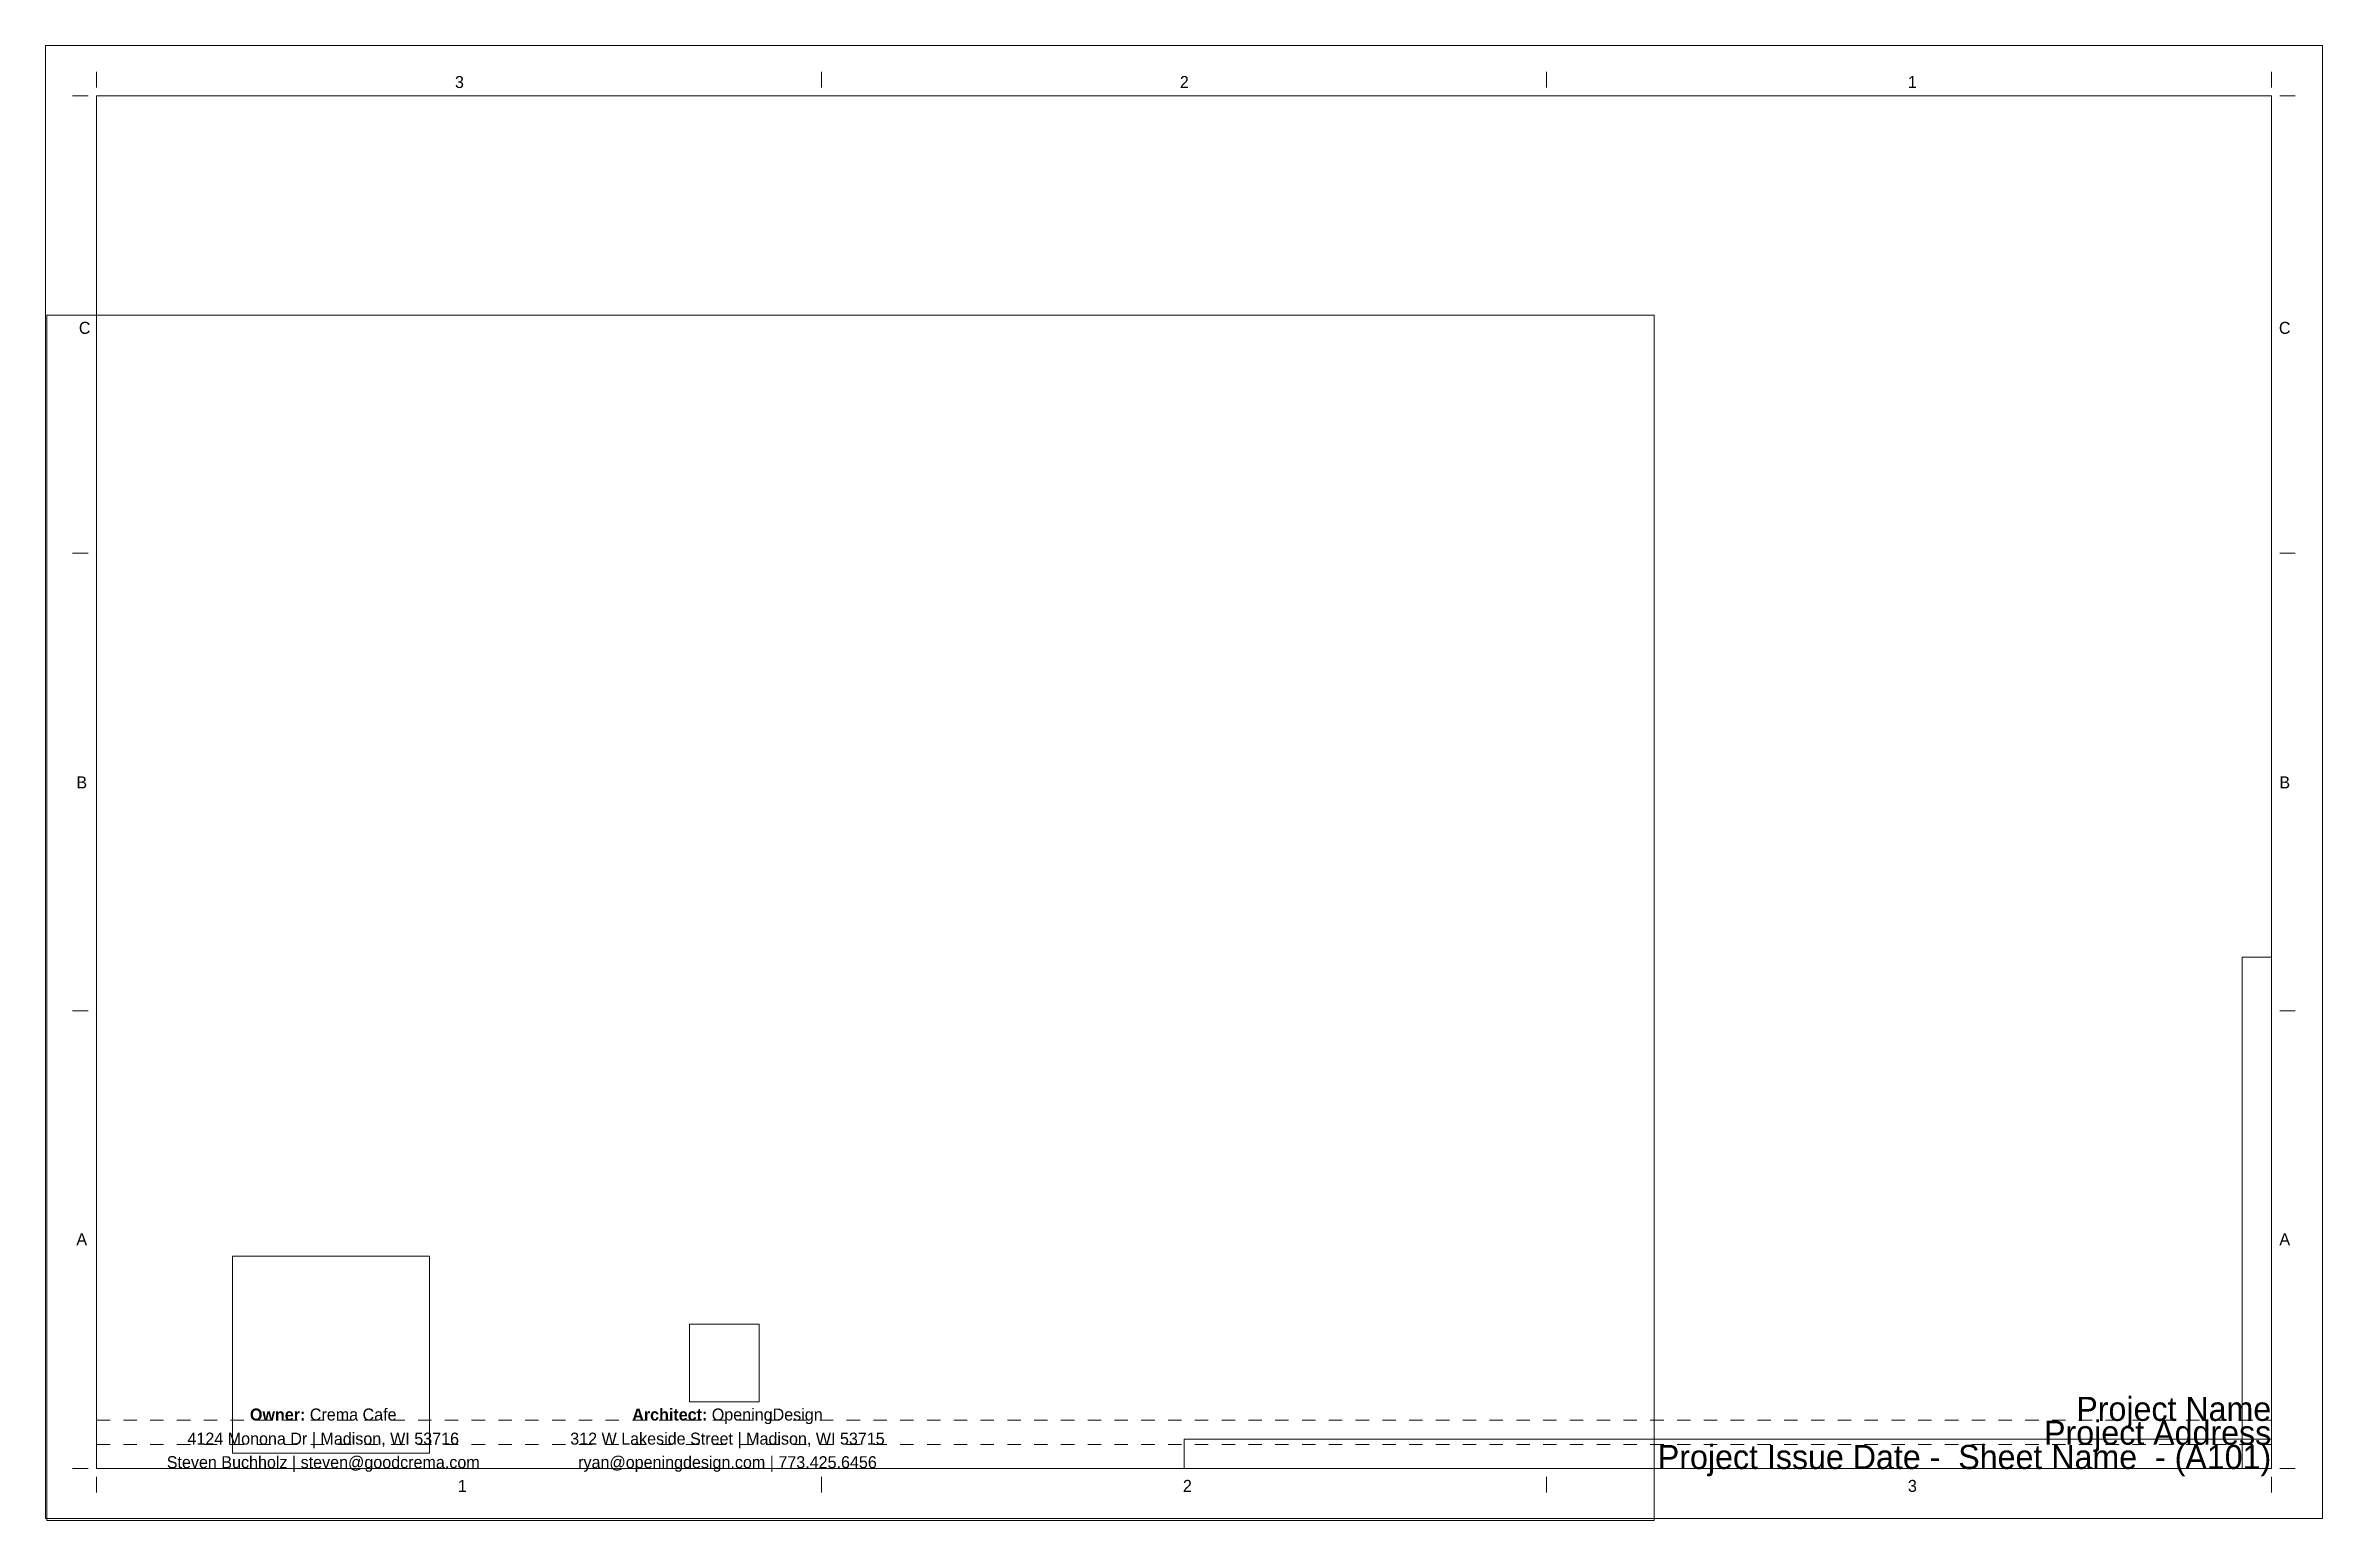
# Paper-space layout 'Layout1' of a CAD drawing. Header units: inches. Extents: x 0 to 17, y 0 to 11.
import ezdxf

# ---------------------------------------------------------------- set-up
doc = ezdxf.new("R2010")
doc.units = ezdxf.units.IN
doc.header["$MEASUREMENT"] = 0
doc.linetypes.add('Dash', pattern=[0.25, 0.125, -0.125])
doc.linetypes.add('Dot 1_32_', pattern=[0.03125, 0, -0.03125])
doc.layers.add('G-ANNO-NPLT', color=191, linetype='Continuous', plot=False)
for name, color, linetype, lineweight in [('G-ANNO-REFR', 1, 'Dash', 9), ('G-ANNO-TEXT', 231, 'Continuous', 9), ('G-ANNO-TTLB', 6, 'Dot 1_32_', 13), ('G-ANNO-TTLB-MEDM', 33, 'Continuous', 20), ('G-ANNO-TTLB-THIN', 151, 'Continuous', 9)]:
    doc.layers.add(name, color=color, linetype=linetype, lineweight=lineweight)
doc.styles.add('Century Gothic', font='GOTHIC.TTF', dxfattribs={"height": 0.179639})
doc.styles.add('Century Gothic_1', font='GOTHIC.TTF', dxfattribs={"height": 0.089819})
picture_1 = doc.add_image_def('image1.jpg', size_in_pixel=(3536, 95))
picture_2 = doc.add_image_def('image2.jpg', size_in_pixel=(95, 1663))
picture_3 = doc.add_image_def('image3.jpg', size_in_pixel=(547, 610))
picture_4 = doc.add_image_def('image4.png', size_in_pixel=(648, 648))

psp = doc.layouts.get("Layout1")

# ---------------------------------------------------------------- linework, layer by layer
at = {"layer": 'G-ANNO-TTLB'}
for p, q in [((0.371, 0.748), (16.609, 0.748)), ((0.371, 0.568), (16.609, 0.568))]:
    psp.add_line(p, q, dxfattribs=at)
at = {"layer": 'G-ANNO-TTLB-MEDM'}
for p, q in [((0.371, 10.701), (0.371, 10.817)), ((5.783, 10.701), (5.783, 10.817)), ((11.196, 10.701), (11.196, 10.817)), ((16.609, 10.701), (16.609, 10.817)), ((0.308, 10.639), (0.192, 10.639)), ((16.609, 10.639), (0.371, 10.639)), ((0.371, 10.639), (0.371, 0.389)), ((16.609, 10.639), (16.609, 0.389)), ((16.609, 10.639), (16.609, 0.389)), ((16.671, 10.639), (16.787, 10.639)), ((0.308, 7.222), (0.192, 7.222)), ((16.671, 7.222), (16.787, 7.222)), ((0.308, 3.805), (0.192, 3.805)), ((16.671, 3.805), (16.787, 3.805)), ((0.308, 0.389), (0.192, 0.389)), ((0.371, 0.389), (16.609, 0.389)), ((16.671, 0.389), (16.787, 0.389)), ((0.371, 0.326), (0.371, 0.21)), ((5.783, 0.326), (5.783, 0.21)), ((11.196, 0.326), (11.196, 0.21)), ((16.609, 0.326), (16.609, 0.21))]:
    psp.add_line(p, q, dxfattribs=at)
at = {"layer": 'G-ANNO-TTLB-THIN'}
for p, q in [((-0.01, 0.014), (-0.01, 11.014)), ((-0.01, 11.014), (16.99, 11.014)), ((16.99, 0.014), (16.99, 11.014)), ((-0.01, 0.014), (16.99, 0.014))]:
    psp.add_line(p, q, dxfattribs=at)

# ---------------------------------------------------------------- texts
at = {"layer": 'G-ANNO-NPLT', "lineweight": 9, "char_height": 0.17964, "attachment_point": 3, "line_spacing_factor": 0.984117, "style": 'Century Gothic'}
for s, insert, width in [('Project Name', (16.607, 0.923), 1.96425), ('Project Address', (16.607, 0.745), 2.21175), ('Project Issue Date -  Sheet Name  - (A101)', (16.607, 0.564), 5.91525)]:
    psp.add_mtext(s, dxfattribs=dict(at, insert=insert, width=width))
at = {"layer": 'G-ANNO-TEXT', "color": 251, "attachment_point": 2, "line_spacing_factor": 0.984117, "style": 'Century Gothic_1'}
for s, insert, char_height, width in [('3', (3.08, 10.786), 0.0898, 0.08212), ('2', (8.492, 10.786), 0.0898, 0.08212), ('1', (13.928, 10.786), 0.0898, 0.08212), ('C', (0.282, 8.95), 0.0898, 0.12037), ('C', (16.708, 8.95), 0.0898, 0.12037), ('B', (0.26, 5.556), 0.0898, 0.08437), ('B', (16.708, 5.556), 0.0898, 0.08437), ('A', (0.26, 2.145), 0.0898, 0.11025), ('A', (16.708, 2.145), 0.0898, 0.11025), ('\\fCentury Gothic|b1|i0|c0|p34|;Owner: \\fCentury Gothic|b0|i0|c0|p34|;Crema Cafe', (2.063, 0.836), 0.08982, 1.46362), ('\\fCentury Gothic|b1|i0|c0|p34|;Architect: \\fCentury Gothic|b0|i0|c0|p34|;OpeningDesign', (5.081, 0.836), 0.08982, 1.85737), ('4124 Monona Dr | Madison, WI 53716', (2.063, 0.656), 0.08982, 2.67075), ('312 W Lakeside Street | Madison, WI 53715', (5.081, 0.656), 0.08982, 3.03412), ('Steven Buchholz | steven@goodcrema.com', (2.063, 0.48), 0.08982, 3.186), ('ryan@openingdesign.com | 773.425.6456', (5.081, 0.48), 0.08982, 2.96775), ('1', (3.102, 0.303), 0.0898, 0.08212), ('2', (8.515, 0.303), 0.0898, 0.08212), ('3', (13.928, 0.303), 0.0898, 0.08212)]:
    psp.add_mtext(s, dxfattribs=dict(at, insert=insert, char_height=char_height, width=width))

# ---------------------------------------------------------------- pictures from other files: only their frames are drawn
at = {"layer": 'G-ANNO-REFR'}
image = psp.add_image(picture_2, insert=(16.391, 0.389), size_in_units=(0.218, 3.818), dxfattribs=at)
image.dxf.flags = 7
image = psp.add_image(picture_4, insert=(1.386, 0.502), size_in_units=(1.471, 1.471), dxfattribs=at)
image.dxf.flags = 7
image = psp.add_image(picture_3, insert=(4.797, 0.886), size_in_units=(0.52, 0.58), dxfattribs=at)
image.dxf.flags = 7
image = psp.add_image(picture_1, insert=(8.49, 0.389), size_in_units=(8.119, 0.218), dxfattribs=at)
image.dxf.flags = 7

# ---------------------------------------------------------------- viewports
at = {"layer": '0'}
psp.add_viewport(center=(6, 4.5), size=(12, 9), view_center_point=(6, 4.5), view_height=12, dxfattribs=at)

doc.saveas('drawing.dxf')
